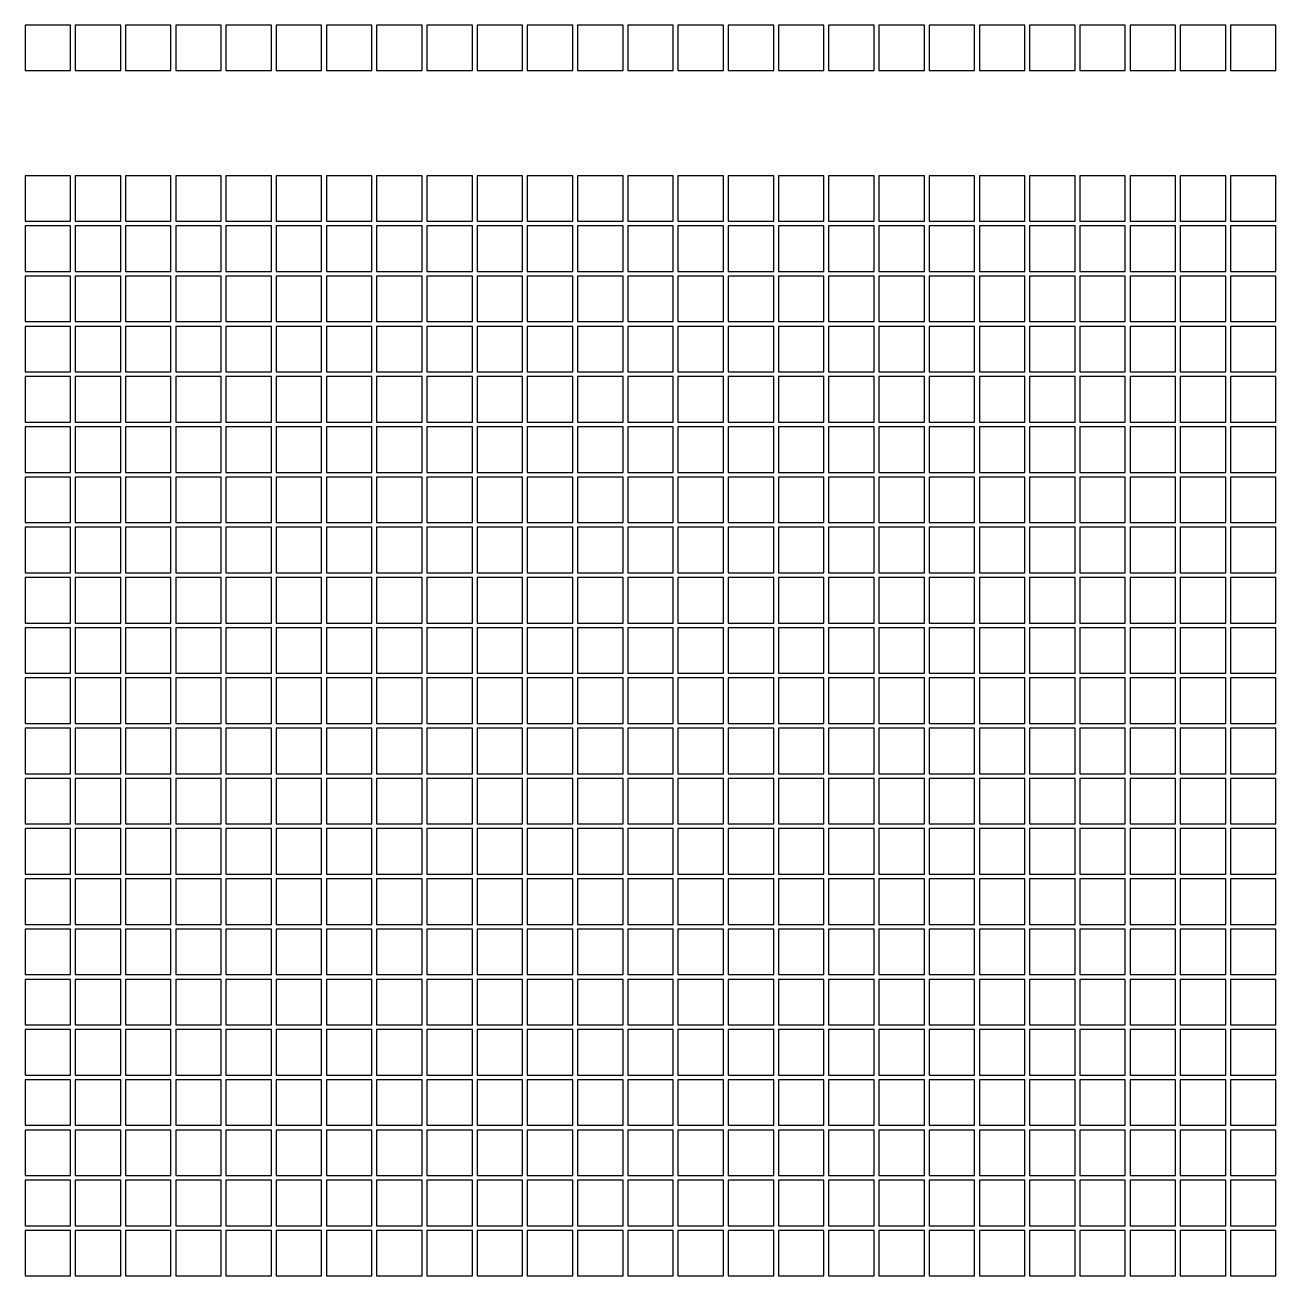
# Model space of a CAD drawing. Extents: x -1 to 152, y 0 to 80.
# Drawn here: x 95.81 to 100.044, y 54.42 to 58.654 of the extents above; entities that cross this region are included whole.
import ezdxf

# ---------------------------------------------------------------- set-up
doc = ezdxf.new("R2010")
doc.units = 0
doc.header["$MEASUREMENT"] = 0
doc.layers.add('Pixel', color=4, linetype='Continuous')

msp = doc.modelspace()

# ---------------------------------------------------------------- linework, layer by layer
at = {"layer": 'Pixel', "color": 2}
for points in [[(95.81, 58.5), (95.964, 58.5), (95.964, 58.654), (95.81, 58.654)], [(95.98, 58.5), (96.134, 58.5), (96.134, 58.654), (95.98, 58.654)], [(96.15, 58.5), (96.304, 58.5), (96.304, 58.654), (96.15, 58.654)], [(96.32, 58.5), (96.474, 58.5), (96.474, 58.654), (96.32, 58.654)], [(96.49, 58.5), (96.644, 58.5), (96.644, 58.654), (96.49, 58.654)], [(96.66, 58.5), (96.814, 58.5), (96.814, 58.654), (96.66, 58.654)], [(96.83, 58.5), (96.984, 58.5), (96.984, 58.654), (96.83, 58.654)], [(97, 58.5), (97.154, 58.5), (97.154, 58.654), (97, 58.654)], [(97.17, 58.5), (97.324, 58.5), (97.324, 58.654), (97.17, 58.654)], [(97.34, 58.5), (97.494, 58.5), (97.494, 58.654), (97.34, 58.654)], [(97.51, 58.5), (97.664, 58.5), (97.664, 58.654), (97.51, 58.654)], [(97.68, 58.5), (97.834, 58.5), (97.834, 58.654), (97.68, 58.654)], [(97.85, 58.5), (98.004, 58.5), (98.004, 58.654), (97.85, 58.654)], [(98.02, 58.5), (98.174, 58.5), (98.174, 58.654), (98.02, 58.654)], [(98.19, 58.5), (98.344, 58.5), (98.344, 58.654), (98.19, 58.654)], [(98.36, 58.5), (98.514, 58.5), (98.514, 58.654), (98.36, 58.654)], [(98.53, 58.5), (98.684, 58.5), (98.684, 58.654), (98.53, 58.654)], [(98.7, 58.5), (98.854, 58.5), (98.854, 58.654), (98.7, 58.654)], [(98.87, 58.5), (99.024, 58.5), (99.024, 58.654), (98.87, 58.654)], [(99.04, 58.5), (99.194, 58.5), (99.194, 58.654), (99.04, 58.654)], [(99.21, 58.5), (99.364, 58.5), (99.364, 58.654), (99.21, 58.654)], [(99.38, 58.5), (99.534, 58.5), (99.534, 58.654), (99.38, 58.654)], [(99.55, 58.5), (99.704, 58.5), (99.704, 58.654), (99.55, 58.654)], [(99.72, 58.5), (99.874, 58.5), (99.874, 58.654), (99.72, 58.654)], [(99.89, 58.5), (100.044, 58.5), (100.044, 58.654), (99.89, 58.654)]]:
    msp.add_lwpolyline(points, close=True, dxfattribs=at)
at = {"layer": 'Pixel'}
for points in [[(95.81, 57.99), (95.964, 57.99), (95.964, 58.144), (95.81, 58.144)], [(95.98, 57.99), (96.134, 57.99), (96.134, 58.144), (95.98, 58.144)], [(96.15, 57.99), (96.304, 57.99), (96.304, 58.144), (96.15, 58.144)], [(96.32, 57.99), (96.474, 57.99), (96.474, 58.144), (96.32, 58.144)], [(96.49, 57.99), (96.644, 57.99), (96.644, 58.144), (96.49, 58.144)], [(96.66, 57.99), (96.814, 57.99), (96.814, 58.144), (96.66, 58.144)], [(96.83, 57.99), (96.984, 57.99), (96.984, 58.144), (96.83, 58.144)], [(97, 57.99), (97.154, 57.99), (97.154, 58.144), (97, 58.144)], [(97.17, 57.99), (97.324, 57.99), (97.324, 58.144), (97.17, 58.144)], [(97.34, 57.99), (97.494, 57.99), (97.494, 58.144), (97.34, 58.144)], [(97.51, 57.99), (97.664, 57.99), (97.664, 58.144), (97.51, 58.144)], [(97.68, 57.99), (97.834, 57.99), (97.834, 58.144), (97.68, 58.144)], [(97.85, 57.99), (98.004, 57.99), (98.004, 58.144), (97.85, 58.144)], [(98.02, 57.99), (98.174, 57.99), (98.174, 58.144), (98.02, 58.144)], [(98.19, 57.99), (98.344, 57.99), (98.344, 58.144), (98.19, 58.144)], [(98.36, 57.99), (98.514, 57.99), (98.514, 58.144), (98.36, 58.144)], [(98.53, 57.99), (98.684, 57.99), (98.684, 58.144), (98.53, 58.144)], [(98.7, 57.99), (98.854, 57.99), (98.854, 58.144), (98.7, 58.144)], [(98.87, 57.99), (99.024, 57.99), (99.024, 58.144), (98.87, 58.144)], [(99.04, 57.99), (99.194, 57.99), (99.194, 58.144), (99.04, 58.144)], [(99.21, 57.99), (99.364, 57.99), (99.364, 58.144), (99.21, 58.144)], [(99.38, 57.99), (99.534, 57.99), (99.534, 58.144), (99.38, 58.144)], [(99.55, 57.99), (99.704, 57.99), (99.704, 58.144), (99.55, 58.144)], [(99.72, 57.99), (99.874, 57.99), (99.874, 58.144), (99.72, 58.144)], [(99.89, 57.99), (100.044, 57.99), (100.044, 58.144), (99.89, 58.144)], [(95.81, 57.82), (95.964, 57.82), (95.964, 57.974), (95.81, 57.974)], [(95.98, 57.82), (96.134, 57.82), (96.134, 57.974), (95.98, 57.974)], [(96.15, 57.82), (96.304, 57.82), (96.304, 57.974), (96.15, 57.974)], [(96.32, 57.82), (96.474, 57.82), (96.474, 57.974), (96.32, 57.974)], [(96.49, 57.82), (96.644, 57.82), (96.644, 57.974), (96.49, 57.974)], [(96.66, 57.82), (96.814, 57.82), (96.814, 57.974), (96.66, 57.974)], [(96.83, 57.82), (96.984, 57.82), (96.984, 57.974), (96.83, 57.974)], [(97, 57.82), (97.154, 57.82), (97.154, 57.974), (97, 57.974)], [(97.17, 57.82), (97.324, 57.82), (97.324, 57.974), (97.17, 57.974)], [(97.34, 57.82), (97.494, 57.82), (97.494, 57.974), (97.34, 57.974)], [(97.51, 57.82), (97.664, 57.82), (97.664, 57.974), (97.51, 57.974)], [(97.68, 57.82), (97.834, 57.82), (97.834, 57.974), (97.68, 57.974)], [(97.85, 57.82), (98.004, 57.82), (98.004, 57.974), (97.85, 57.974)], [(98.02, 57.82), (98.174, 57.82), (98.174, 57.974), (98.02, 57.974)], [(98.19, 57.82), (98.344, 57.82), (98.344, 57.974), (98.19, 57.974)], [(98.36, 57.82), (98.514, 57.82), (98.514, 57.974), (98.36, 57.974)], [(98.53, 57.82), (98.684, 57.82), (98.684, 57.974), (98.53, 57.974)], [(98.7, 57.82), (98.854, 57.82), (98.854, 57.974), (98.7, 57.974)], [(98.87, 57.82), (99.024, 57.82), (99.024, 57.974), (98.87, 57.974)], [(99.04, 57.82), (99.194, 57.82), (99.194, 57.974), (99.04, 57.974)], [(99.21, 57.82), (99.364, 57.82), (99.364, 57.974), (99.21, 57.974)], [(99.38, 57.82), (99.534, 57.82), (99.534, 57.974), (99.38, 57.974)], [(99.55, 57.82), (99.704, 57.82), (99.704, 57.974), (99.55, 57.974)], [(99.72, 57.82), (99.874, 57.82), (99.874, 57.974), (99.72, 57.974)], [(99.89, 57.82), (100.044, 57.82), (100.044, 57.974), (99.89, 57.974)], [(95.81, 57.65), (95.964, 57.65), (95.964, 57.804), (95.81, 57.804)], [(95.98, 57.65), (96.134, 57.65), (96.134, 57.804), (95.98, 57.804)], [(96.15, 57.65), (96.304, 57.65), (96.304, 57.804), (96.15, 57.804)], [(96.32, 57.65), (96.474, 57.65), (96.474, 57.804), (96.32, 57.804)], [(96.49, 57.65), (96.644, 57.65), (96.644, 57.804), (96.49, 57.804)], [(96.66, 57.65), (96.814, 57.65), (96.814, 57.804), (96.66, 57.804)], [(96.83, 57.65), (96.984, 57.65), (96.984, 57.804), (96.83, 57.804)], [(97, 57.65), (97.154, 57.65), (97.154, 57.804), (97, 57.804)], [(97.17, 57.65), (97.324, 57.65), (97.324, 57.804), (97.17, 57.804)], [(97.34, 57.65), (97.494, 57.65), (97.494, 57.804), (97.34, 57.804)], [(97.51, 57.65), (97.664, 57.65), (97.664, 57.804), (97.51, 57.804)], [(97.68, 57.65), (97.834, 57.65), (97.834, 57.804), (97.68, 57.804)], [(97.85, 57.65), (98.004, 57.65), (98.004, 57.804), (97.85, 57.804)], [(98.02, 57.65), (98.174, 57.65), (98.174, 57.804), (98.02, 57.804)], [(98.19, 57.65), (98.344, 57.65), (98.344, 57.804), (98.19, 57.804)], [(98.36, 57.65), (98.514, 57.65), (98.514, 57.804), (98.36, 57.804)], [(98.53, 57.65), (98.684, 57.65), (98.684, 57.804), (98.53, 57.804)], [(98.7, 57.65), (98.854, 57.65), (98.854, 57.804), (98.7, 57.804)], [(98.87, 57.65), (99.024, 57.65), (99.024, 57.804), (98.87, 57.804)], [(99.04, 57.65), (99.194, 57.65), (99.194, 57.804), (99.04, 57.804)], [(99.21, 57.65), (99.364, 57.65), (99.364, 57.804), (99.21, 57.804)], [(99.38, 57.65), (99.534, 57.65), (99.534, 57.804), (99.38, 57.804)], [(99.55, 57.65), (99.704, 57.65), (99.704, 57.804), (99.55, 57.804)], [(99.72, 57.65), (99.874, 57.65), (99.874, 57.804), (99.72, 57.804)], [(99.89, 57.65), (100.044, 57.65), (100.044, 57.804), (99.89, 57.804)], [(95.81, 57.48), (95.964, 57.48), (95.964, 57.634), (95.81, 57.634)], [(95.98, 57.48), (96.134, 57.48), (96.134, 57.634), (95.98, 57.634)], [(96.15, 57.48), (96.304, 57.48), (96.304, 57.634), (96.15, 57.634)], [(96.32, 57.48), (96.474, 57.48), (96.474, 57.634), (96.32, 57.634)], [(96.49, 57.48), (96.644, 57.48), (96.644, 57.634), (96.49, 57.634)], [(96.66, 57.48), (96.814, 57.48), (96.814, 57.634), (96.66, 57.634)], [(96.83, 57.48), (96.984, 57.48), (96.984, 57.634), (96.83, 57.634)], [(97, 57.48), (97.154, 57.48), (97.154, 57.634), (97, 57.634)], [(97.17, 57.48), (97.324, 57.48), (97.324, 57.634), (97.17, 57.634)], [(97.34, 57.48), (97.494, 57.48), (97.494, 57.634), (97.34, 57.634)], [(97.51, 57.48), (97.664, 57.48), (97.664, 57.634), (97.51, 57.634)], [(97.68, 57.48), (97.834, 57.48), (97.834, 57.634), (97.68, 57.634)], [(97.85, 57.48), (98.004, 57.48), (98.004, 57.634), (97.85, 57.634)], [(98.02, 57.48), (98.174, 57.48), (98.174, 57.634), (98.02, 57.634)], [(98.19, 57.48), (98.344, 57.48), (98.344, 57.634), (98.19, 57.634)], [(98.36, 57.48), (98.514, 57.48), (98.514, 57.634), (98.36, 57.634)], [(98.53, 57.48), (98.684, 57.48), (98.684, 57.634), (98.53, 57.634)], [(98.7, 57.48), (98.854, 57.48), (98.854, 57.634), (98.7, 57.634)], [(98.87, 57.48), (99.024, 57.48), (99.024, 57.634), (98.87, 57.634)], [(99.04, 57.48), (99.194, 57.48), (99.194, 57.634), (99.04, 57.634)], [(99.21, 57.48), (99.364, 57.48), (99.364, 57.634), (99.21, 57.634)], [(99.38, 57.48), (99.534, 57.48), (99.534, 57.634), (99.38, 57.634)], [(99.55, 57.48), (99.704, 57.48), (99.704, 57.634), (99.55, 57.634)], [(99.72, 57.48), (99.874, 57.48), (99.874, 57.634), (99.72, 57.634)], [(99.89, 57.48), (100.044, 57.48), (100.044, 57.634), (99.89, 57.634)], [(95.81, 57.31), (95.964, 57.31), (95.964, 57.464), (95.81, 57.464)], [(95.98, 57.31), (96.134, 57.31), (96.134, 57.464), (95.98, 57.464)], [(96.15, 57.31), (96.304, 57.31), (96.304, 57.464), (96.15, 57.464)], [(96.32, 57.31), (96.474, 57.31), (96.474, 57.464), (96.32, 57.464)], [(96.49, 57.31), (96.644, 57.31), (96.644, 57.464), (96.49, 57.464)], [(96.66, 57.31), (96.814, 57.31), (96.814, 57.464), (96.66, 57.464)], [(96.83, 57.31), (96.984, 57.31), (96.984, 57.464), (96.83, 57.464)], [(97, 57.31), (97.154, 57.31), (97.154, 57.464), (97, 57.464)], [(97.17, 57.31), (97.324, 57.31), (97.324, 57.464), (97.17, 57.464)], [(97.34, 57.31), (97.494, 57.31), (97.494, 57.464), (97.34, 57.464)], [(97.51, 57.31), (97.664, 57.31), (97.664, 57.464), (97.51, 57.464)], [(97.68, 57.31), (97.834, 57.31), (97.834, 57.464), (97.68, 57.464)], [(97.85, 57.31), (98.004, 57.31), (98.004, 57.464), (97.85, 57.464)], [(98.02, 57.31), (98.174, 57.31), (98.174, 57.464), (98.02, 57.464)], [(98.19, 57.31), (98.344, 57.31), (98.344, 57.464), (98.19, 57.464)], [(98.36, 57.31), (98.514, 57.31), (98.514, 57.464), (98.36, 57.464)], [(98.53, 57.31), (98.684, 57.31), (98.684, 57.464), (98.53, 57.464)], [(98.7, 57.31), (98.854, 57.31), (98.854, 57.464), (98.7, 57.464)], [(98.87, 57.31), (99.024, 57.31), (99.024, 57.464), (98.87, 57.464)], [(99.04, 57.31), (99.194, 57.31), (99.194, 57.464), (99.04, 57.464)], [(99.21, 57.31), (99.364, 57.31), (99.364, 57.464), (99.21, 57.464)], [(99.38, 57.31), (99.534, 57.31), (99.534, 57.464), (99.38, 57.464)], [(99.55, 57.31), (99.704, 57.31), (99.704, 57.464), (99.55, 57.464)], [(99.72, 57.31), (99.874, 57.31), (99.874, 57.464), (99.72, 57.464)], [(99.89, 57.31), (100.044, 57.31), (100.044, 57.464), (99.89, 57.464)], [(95.81, 57.14), (95.964, 57.14), (95.964, 57.294), (95.81, 57.294)], [(95.98, 57.14), (96.134, 57.14), (96.134, 57.294), (95.98, 57.294)], [(96.15, 57.14), (96.304, 57.14), (96.304, 57.294), (96.15, 57.294)], [(96.32, 57.14), (96.474, 57.14), (96.474, 57.294), (96.32, 57.294)], [(96.49, 57.14), (96.644, 57.14), (96.644, 57.294), (96.49, 57.294)], [(96.66, 57.14), (96.814, 57.14), (96.814, 57.294), (96.66, 57.294)], [(96.83, 57.14), (96.984, 57.14), (96.984, 57.294), (96.83, 57.294)], [(97, 57.14), (97.154, 57.14), (97.154, 57.294), (97, 57.294)], [(97.17, 57.14), (97.324, 57.14), (97.324, 57.294), (97.17, 57.294)], [(97.34, 57.14), (97.494, 57.14), (97.494, 57.294), (97.34, 57.294)], [(97.51, 57.14), (97.664, 57.14), (97.664, 57.294), (97.51, 57.294)], [(97.68, 57.14), (97.834, 57.14), (97.834, 57.294), (97.68, 57.294)], [(97.85, 57.14), (98.004, 57.14), (98.004, 57.294), (97.85, 57.294)], [(98.02, 57.14), (98.174, 57.14), (98.174, 57.294), (98.02, 57.294)], [(98.19, 57.14), (98.344, 57.14), (98.344, 57.294), (98.19, 57.294)], [(98.36, 57.14), (98.514, 57.14), (98.514, 57.294), (98.36, 57.294)], [(98.53, 57.14), (98.684, 57.14), (98.684, 57.294), (98.53, 57.294)], [(98.7, 57.14), (98.854, 57.14), (98.854, 57.294), (98.7, 57.294)], [(98.87, 57.14), (99.024, 57.14), (99.024, 57.294), (98.87, 57.294)], [(99.04, 57.14), (99.194, 57.14), (99.194, 57.294), (99.04, 57.294)], [(99.21, 57.14), (99.364, 57.14), (99.364, 57.294), (99.21, 57.294)], [(99.38, 57.14), (99.534, 57.14), (99.534, 57.294), (99.38, 57.294)], [(99.55, 57.14), (99.704, 57.14), (99.704, 57.294), (99.55, 57.294)], [(99.72, 57.14), (99.874, 57.14), (99.874, 57.294), (99.72, 57.294)], [(99.89, 57.14), (100.044, 57.14), (100.044, 57.294), (99.89, 57.294)], [(95.81, 56.97), (95.964, 56.97), (95.964, 57.124), (95.81, 57.124)], [(95.98, 56.97), (96.134, 56.97), (96.134, 57.124), (95.98, 57.124)], [(96.15, 56.97), (96.304, 56.97), (96.304, 57.124), (96.15, 57.124)], [(96.32, 56.97), (96.474, 56.97), (96.474, 57.124), (96.32, 57.124)], [(96.49, 56.97), (96.644, 56.97), (96.644, 57.124), (96.49, 57.124)], [(96.66, 56.97), (96.814, 56.97), (96.814, 57.124), (96.66, 57.124)], [(96.83, 56.97), (96.984, 56.97), (96.984, 57.124), (96.83, 57.124)], [(97, 56.97), (97.154, 56.97), (97.154, 57.124), (97, 57.124)], [(97.17, 56.97), (97.324, 56.97), (97.324, 57.124), (97.17, 57.124)], [(97.34, 56.97), (97.494, 56.97), (97.494, 57.124), (97.34, 57.124)], [(97.51, 56.97), (97.664, 56.97), (97.664, 57.124), (97.51, 57.124)], [(97.68, 56.97), (97.834, 56.97), (97.834, 57.124), (97.68, 57.124)], [(97.85, 56.97), (98.004, 56.97), (98.004, 57.124), (97.85, 57.124)], [(98.02, 56.97), (98.174, 56.97), (98.174, 57.124), (98.02, 57.124)], [(98.19, 56.97), (98.344, 56.97), (98.344, 57.124), (98.19, 57.124)], [(98.36, 56.97), (98.514, 56.97), (98.514, 57.124), (98.36, 57.124)], [(98.53, 56.97), (98.684, 56.97), (98.684, 57.124), (98.53, 57.124)], [(98.7, 56.97), (98.854, 56.97), (98.854, 57.124), (98.7, 57.124)], [(98.87, 56.97), (99.024, 56.97), (99.024, 57.124), (98.87, 57.124)], [(99.04, 56.97), (99.194, 56.97), (99.194, 57.124), (99.04, 57.124)], [(99.21, 56.97), (99.364, 56.97), (99.364, 57.124), (99.21, 57.124)], [(99.38, 56.97), (99.534, 56.97), (99.534, 57.124), (99.38, 57.124)], [(99.55, 56.97), (99.704, 56.97), (99.704, 57.124), (99.55, 57.124)], [(99.72, 56.97), (99.874, 56.97), (99.874, 57.124), (99.72, 57.124)], [(99.89, 56.97), (100.044, 56.97), (100.044, 57.124), (99.89, 57.124)], [(95.81, 56.8), (95.964, 56.8), (95.964, 56.954), (95.81, 56.954)], [(95.98, 56.8), (96.134, 56.8), (96.134, 56.954), (95.98, 56.954)], [(96.15, 56.8), (96.304, 56.8), (96.304, 56.954), (96.15, 56.954)], [(96.32, 56.8), (96.474, 56.8), (96.474, 56.954), (96.32, 56.954)], [(96.49, 56.8), (96.644, 56.8), (96.644, 56.954), (96.49, 56.954)], [(96.66, 56.8), (96.814, 56.8), (96.814, 56.954), (96.66, 56.954)], [(96.83, 56.8), (96.984, 56.8), (96.984, 56.954), (96.83, 56.954)], [(97, 56.8), (97.154, 56.8), (97.154, 56.954), (97, 56.954)], [(97.17, 56.8), (97.324, 56.8), (97.324, 56.954), (97.17, 56.954)], [(97.34, 56.8), (97.494, 56.8), (97.494, 56.954), (97.34, 56.954)], [(97.51, 56.8), (97.664, 56.8), (97.664, 56.954), (97.51, 56.954)], [(97.68, 56.8), (97.834, 56.8), (97.834, 56.954), (97.68, 56.954)], [(97.85, 56.8), (98.004, 56.8), (98.004, 56.954), (97.85, 56.954)], [(98.02, 56.8), (98.174, 56.8), (98.174, 56.954), (98.02, 56.954)], [(98.19, 56.8), (98.344, 56.8), (98.344, 56.954), (98.19, 56.954)], [(98.36, 56.8), (98.514, 56.8), (98.514, 56.954), (98.36, 56.954)], [(98.53, 56.8), (98.684, 56.8), (98.684, 56.954), (98.53, 56.954)], [(98.7, 56.8), (98.854, 56.8), (98.854, 56.954), (98.7, 56.954)], [(98.87, 56.8), (99.024, 56.8), (99.024, 56.954), (98.87, 56.954)], [(99.04, 56.8), (99.194, 56.8), (99.194, 56.954), (99.04, 56.954)], [(99.21, 56.8), (99.364, 56.8), (99.364, 56.954), (99.21, 56.954)], [(99.38, 56.8), (99.534, 56.8), (99.534, 56.954), (99.38, 56.954)], [(99.55, 56.8), (99.704, 56.8), (99.704, 56.954), (99.55, 56.954)], [(99.72, 56.8), (99.874, 56.8), (99.874, 56.954), (99.72, 56.954)], [(99.89, 56.8), (100.044, 56.8), (100.044, 56.954), (99.89, 56.954)], [(95.81, 56.63), (95.964, 56.63), (95.964, 56.784), (95.81, 56.784)], [(95.98, 56.63), (96.134, 56.63), (96.134, 56.784), (95.98, 56.784)], [(96.15, 56.63), (96.304, 56.63), (96.304, 56.784), (96.15, 56.784)], [(96.32, 56.63), (96.474, 56.63), (96.474, 56.784), (96.32, 56.784)], [(96.49, 56.63), (96.644, 56.63), (96.644, 56.784), (96.49, 56.784)], [(96.66, 56.63), (96.814, 56.63), (96.814, 56.784), (96.66, 56.784)], [(96.83, 56.63), (96.984, 56.63), (96.984, 56.784), (96.83, 56.784)], [(97, 56.63), (97.154, 56.63), (97.154, 56.784), (97, 56.784)], [(97.17, 56.63), (97.324, 56.63), (97.324, 56.784), (97.17, 56.784)], [(97.34, 56.63), (97.494, 56.63), (97.494, 56.784), (97.34, 56.784)], [(97.51, 56.63), (97.664, 56.63), (97.664, 56.784), (97.51, 56.784)], [(97.68, 56.63), (97.834, 56.63), (97.834, 56.784), (97.68, 56.784)], [(97.85, 56.63), (98.004, 56.63), (98.004, 56.784), (97.85, 56.784)], [(98.02, 56.63), (98.174, 56.63), (98.174, 56.784), (98.02, 56.784)], [(98.19, 56.63), (98.344, 56.63), (98.344, 56.784), (98.19, 56.784)], [(98.36, 56.63), (98.514, 56.63), (98.514, 56.784), (98.36, 56.784)], [(98.53, 56.63), (98.684, 56.63), (98.684, 56.784), (98.53, 56.784)], [(98.7, 56.63), (98.854, 56.63), (98.854, 56.784), (98.7, 56.784)], [(98.87, 56.63), (99.024, 56.63), (99.024, 56.784), (98.87, 56.784)], [(99.04, 56.63), (99.194, 56.63), (99.194, 56.784), (99.04, 56.784)], [(99.21, 56.63), (99.364, 56.63), (99.364, 56.784), (99.21, 56.784)], [(99.38, 56.63), (99.534, 56.63), (99.534, 56.784), (99.38, 56.784)], [(99.55, 56.63), (99.704, 56.63), (99.704, 56.784), (99.55, 56.784)], [(99.72, 56.63), (99.874, 56.63), (99.874, 56.784), (99.72, 56.784)], [(99.89, 56.63), (100.044, 56.63), (100.044, 56.784), (99.89, 56.784)], [(95.81, 56.46), (95.964, 56.46), (95.964, 56.614), (95.81, 56.614)], [(95.98, 56.46), (96.134, 56.46), (96.134, 56.614), (95.98, 56.614)], [(96.15, 56.46), (96.304, 56.46), (96.304, 56.614), (96.15, 56.614)], [(96.32, 56.46), (96.474, 56.46), (96.474, 56.614), (96.32, 56.614)], [(96.49, 56.46), (96.644, 56.46), (96.644, 56.614), (96.49, 56.614)], [(96.66, 56.46), (96.814, 56.46), (96.814, 56.614), (96.66, 56.614)], [(96.83, 56.46), (96.984, 56.46), (96.984, 56.614), (96.83, 56.614)], [(97, 56.46), (97.154, 56.46), (97.154, 56.614), (97, 56.614)], [(97.17, 56.46), (97.324, 56.46), (97.324, 56.614), (97.17, 56.614)], [(97.34, 56.46), (97.494, 56.46), (97.494, 56.614), (97.34, 56.614)], [(97.51, 56.46), (97.664, 56.46), (97.664, 56.614), (97.51, 56.614)], [(97.68, 56.46), (97.834, 56.46), (97.834, 56.614), (97.68, 56.614)], [(97.85, 56.46), (98.004, 56.46), (98.004, 56.614), (97.85, 56.614)], [(98.02, 56.46), (98.174, 56.46), (98.174, 56.614), (98.02, 56.614)], [(98.19, 56.46), (98.344, 56.46), (98.344, 56.614), (98.19, 56.614)], [(98.36, 56.46), (98.514, 56.46), (98.514, 56.614), (98.36, 56.614)], [(98.53, 56.46), (98.684, 56.46), (98.684, 56.614), (98.53, 56.614)], [(98.7, 56.46), (98.854, 56.46), (98.854, 56.614), (98.7, 56.614)], [(98.87, 56.46), (99.024, 56.46), (99.024, 56.614), (98.87, 56.614)], [(99.04, 56.46), (99.194, 56.46), (99.194, 56.614), (99.04, 56.614)], [(99.21, 56.46), (99.364, 56.46), (99.364, 56.614), (99.21, 56.614)], [(99.38, 56.46), (99.534, 56.46), (99.534, 56.614), (99.38, 56.614)], [(99.55, 56.46), (99.704, 56.46), (99.704, 56.614), (99.55, 56.614)], [(99.72, 56.46), (99.874, 56.46), (99.874, 56.614), (99.72, 56.614)], [(99.89, 56.46), (100.044, 56.46), (100.044, 56.614), (99.89, 56.614)], [(95.81, 56.29), (95.964, 56.29), (95.964, 56.444), (95.81, 56.444)], [(95.98, 56.29), (96.134, 56.29), (96.134, 56.444), (95.98, 56.444)], [(96.15, 56.29), (96.304, 56.29), (96.304, 56.444), (96.15, 56.444)], [(96.32, 56.29), (96.474, 56.29), (96.474, 56.444), (96.32, 56.444)], [(96.49, 56.29), (96.644, 56.29), (96.644, 56.444), (96.49, 56.444)], [(96.66, 56.29), (96.814, 56.29), (96.814, 56.444), (96.66, 56.444)], [(96.83, 56.29), (96.984, 56.29), (96.984, 56.444), (96.83, 56.444)], [(97, 56.29), (97.154, 56.29), (97.154, 56.444), (97, 56.444)], [(97.17, 56.29), (97.324, 56.29), (97.324, 56.444), (97.17, 56.444)], [(97.34, 56.29), (97.494, 56.29), (97.494, 56.444), (97.34, 56.444)], [(97.51, 56.29), (97.664, 56.29), (97.664, 56.444), (97.51, 56.444)], [(97.68, 56.29), (97.834, 56.29), (97.834, 56.444), (97.68, 56.444)], [(97.85, 56.29), (98.004, 56.29), (98.004, 56.444), (97.85, 56.444)], [(98.02, 56.29), (98.174, 56.29), (98.174, 56.444), (98.02, 56.444)], [(98.19, 56.29), (98.344, 56.29), (98.344, 56.444), (98.19, 56.444)], [(98.36, 56.29), (98.514, 56.29), (98.514, 56.444), (98.36, 56.444)], [(98.53, 56.29), (98.684, 56.29), (98.684, 56.444), (98.53, 56.444)], [(98.7, 56.29), (98.854, 56.29), (98.854, 56.444), (98.7, 56.444)], [(98.87, 56.29), (99.024, 56.29), (99.024, 56.444), (98.87, 56.444)], [(99.04, 56.29), (99.194, 56.29), (99.194, 56.444), (99.04, 56.444)], [(99.21, 56.29), (99.364, 56.29), (99.364, 56.444), (99.21, 56.444)], [(99.38, 56.29), (99.534, 56.29), (99.534, 56.444), (99.38, 56.444)], [(99.55, 56.29), (99.704, 56.29), (99.704, 56.444), (99.55, 56.444)], [(99.72, 56.29), (99.874, 56.29), (99.874, 56.444), (99.72, 56.444)], [(99.89, 56.29), (100.044, 56.29), (100.044, 56.444), (99.89, 56.444)], [(95.81, 56.12), (95.964, 56.12), (95.964, 56.274), (95.81, 56.274)], [(95.98, 56.12), (96.134, 56.12), (96.134, 56.274), (95.98, 56.274)], [(96.15, 56.12), (96.304, 56.12), (96.304, 56.274), (96.15, 56.274)], [(96.32, 56.12), (96.474, 56.12), (96.474, 56.274), (96.32, 56.274)], [(96.49, 56.12), (96.644, 56.12), (96.644, 56.274), (96.49, 56.274)], [(96.66, 56.12), (96.814, 56.12), (96.814, 56.274), (96.66, 56.274)], [(96.83, 56.12), (96.984, 56.12), (96.984, 56.274), (96.83, 56.274)], [(97, 56.12), (97.154, 56.12), (97.154, 56.274), (97, 56.274)], [(97.17, 56.12), (97.324, 56.12), (97.324, 56.274), (97.17, 56.274)], [(97.34, 56.12), (97.494, 56.12), (97.494, 56.274), (97.34, 56.274)], [(97.51, 56.12), (97.664, 56.12), (97.664, 56.274), (97.51, 56.274)], [(97.68, 56.12), (97.834, 56.12), (97.834, 56.274), (97.68, 56.274)], [(97.85, 56.12), (98.004, 56.12), (98.004, 56.274), (97.85, 56.274)], [(98.02, 56.12), (98.174, 56.12), (98.174, 56.274), (98.02, 56.274)], [(98.19, 56.12), (98.344, 56.12), (98.344, 56.274), (98.19, 56.274)], [(98.36, 56.12), (98.514, 56.12), (98.514, 56.274), (98.36, 56.274)], [(98.53, 56.12), (98.684, 56.12), (98.684, 56.274), (98.53, 56.274)], [(98.7, 56.12), (98.854, 56.12), (98.854, 56.274), (98.7, 56.274)], [(98.87, 56.12), (99.024, 56.12), (99.024, 56.274), (98.87, 56.274)], [(99.04, 56.12), (99.194, 56.12), (99.194, 56.274), (99.04, 56.274)], [(99.21, 56.12), (99.364, 56.12), (99.364, 56.274), (99.21, 56.274)], [(99.38, 56.12), (99.534, 56.12), (99.534, 56.274), (99.38, 56.274)], [(99.55, 56.12), (99.704, 56.12), (99.704, 56.274), (99.55, 56.274)], [(99.72, 56.12), (99.874, 56.12), (99.874, 56.274), (99.72, 56.274)], [(99.89, 56.12), (100.044, 56.12), (100.044, 56.274), (99.89, 56.274)], [(95.81, 55.95), (95.964, 55.95), (95.964, 56.104), (95.81, 56.104)], [(95.98, 55.95), (96.134, 55.95), (96.134, 56.104), (95.98, 56.104)], [(96.15, 55.95), (96.304, 55.95), (96.304, 56.104), (96.15, 56.104)], [(96.32, 55.95), (96.474, 55.95), (96.474, 56.104), (96.32, 56.104)], [(96.49, 55.95), (96.644, 55.95), (96.644, 56.104), (96.49, 56.104)], [(96.66, 55.95), (96.814, 55.95), (96.814, 56.104), (96.66, 56.104)], [(96.83, 55.95), (96.984, 55.95), (96.984, 56.104), (96.83, 56.104)], [(97, 55.95), (97.154, 55.95), (97.154, 56.104), (97, 56.104)], [(97.17, 55.95), (97.324, 55.95), (97.324, 56.104), (97.17, 56.104)], [(97.34, 55.95), (97.494, 55.95), (97.494, 56.104), (97.34, 56.104)], [(97.51, 55.95), (97.664, 55.95), (97.664, 56.104), (97.51, 56.104)], [(97.68, 55.95), (97.834, 55.95), (97.834, 56.104), (97.68, 56.104)], [(97.85, 55.95), (98.004, 55.95), (98.004, 56.104), (97.85, 56.104)], [(98.02, 55.95), (98.174, 55.95), (98.174, 56.104), (98.02, 56.104)], [(98.19, 55.95), (98.344, 55.95), (98.344, 56.104), (98.19, 56.104)], [(98.36, 55.95), (98.514, 55.95), (98.514, 56.104), (98.36, 56.104)], [(98.53, 55.95), (98.684, 55.95), (98.684, 56.104), (98.53, 56.104)], [(98.7, 55.95), (98.854, 55.95), (98.854, 56.104), (98.7, 56.104)], [(98.87, 55.95), (99.024, 55.95), (99.024, 56.104), (98.87, 56.104)], [(99.04, 55.95), (99.194, 55.95), (99.194, 56.104), (99.04, 56.104)], [(99.21, 55.95), (99.364, 55.95), (99.364, 56.104), (99.21, 56.104)], [(99.38, 55.95), (99.534, 55.95), (99.534, 56.104), (99.38, 56.104)], [(99.55, 55.95), (99.704, 55.95), (99.704, 56.104), (99.55, 56.104)], [(99.72, 55.95), (99.874, 55.95), (99.874, 56.104), (99.72, 56.104)], [(99.89, 55.95), (100.044, 55.95), (100.044, 56.104), (99.89, 56.104)], [(95.81, 55.78), (95.964, 55.78), (95.964, 55.934), (95.81, 55.934)], [(95.98, 55.78), (96.134, 55.78), (96.134, 55.934), (95.98, 55.934)], [(96.15, 55.78), (96.304, 55.78), (96.304, 55.934), (96.15, 55.934)], [(96.32, 55.78), (96.474, 55.78), (96.474, 55.934), (96.32, 55.934)], [(96.49, 55.78), (96.644, 55.78), (96.644, 55.934), (96.49, 55.934)], [(96.66, 55.78), (96.814, 55.78), (96.814, 55.934), (96.66, 55.934)], [(96.83, 55.78), (96.984, 55.78), (96.984, 55.934), (96.83, 55.934)], [(97, 55.78), (97.154, 55.78), (97.154, 55.934), (97, 55.934)], [(97.17, 55.78), (97.324, 55.78), (97.324, 55.934), (97.17, 55.934)], [(97.34, 55.78), (97.494, 55.78), (97.494, 55.934), (97.34, 55.934)], [(97.51, 55.78), (97.664, 55.78), (97.664, 55.934), (97.51, 55.934)], [(97.68, 55.78), (97.834, 55.78), (97.834, 55.934), (97.68, 55.934)], [(97.85, 55.78), (98.004, 55.78), (98.004, 55.934), (97.85, 55.934)], [(98.02, 55.78), (98.174, 55.78), (98.174, 55.934), (98.02, 55.934)], [(98.19, 55.78), (98.344, 55.78), (98.344, 55.934), (98.19, 55.934)], [(98.36, 55.78), (98.514, 55.78), (98.514, 55.934), (98.36, 55.934)], [(98.53, 55.78), (98.684, 55.78), (98.684, 55.934), (98.53, 55.934)], [(98.7, 55.78), (98.854, 55.78), (98.854, 55.934), (98.7, 55.934)], [(98.87, 55.78), (99.024, 55.78), (99.024, 55.934), (98.87, 55.934)], [(99.04, 55.78), (99.194, 55.78), (99.194, 55.934), (99.04, 55.934)], [(99.21, 55.78), (99.364, 55.78), (99.364, 55.934), (99.21, 55.934)], [(99.38, 55.78), (99.534, 55.78), (99.534, 55.934), (99.38, 55.934)], [(99.55, 55.78), (99.704, 55.78), (99.704, 55.934), (99.55, 55.934)], [(99.72, 55.78), (99.874, 55.78), (99.874, 55.934), (99.72, 55.934)], [(99.89, 55.78), (100.044, 55.78), (100.044, 55.934), (99.89, 55.934)], [(95.81, 55.61), (95.964, 55.61), (95.964, 55.764), (95.81, 55.764)], [(95.98, 55.61), (96.134, 55.61), (96.134, 55.764), (95.98, 55.764)], [(96.15, 55.61), (96.304, 55.61), (96.304, 55.764), (96.15, 55.764)], [(96.32, 55.61), (96.474, 55.61), (96.474, 55.764), (96.32, 55.764)], [(96.49, 55.61), (96.644, 55.61), (96.644, 55.764), (96.49, 55.764)], [(96.66, 55.61), (96.814, 55.61), (96.814, 55.764), (96.66, 55.764)], [(96.83, 55.61), (96.984, 55.61), (96.984, 55.764), (96.83, 55.764)], [(97, 55.61), (97.154, 55.61), (97.154, 55.764), (97, 55.764)], [(97.17, 55.61), (97.324, 55.61), (97.324, 55.764), (97.17, 55.764)], [(97.34, 55.61), (97.494, 55.61), (97.494, 55.764), (97.34, 55.764)], [(97.51, 55.61), (97.664, 55.61), (97.664, 55.764), (97.51, 55.764)], [(97.68, 55.61), (97.834, 55.61), (97.834, 55.764), (97.68, 55.764)], [(97.85, 55.61), (98.004, 55.61), (98.004, 55.764), (97.85, 55.764)], [(98.02, 55.61), (98.174, 55.61), (98.174, 55.764), (98.02, 55.764)], [(98.19, 55.61), (98.344, 55.61), (98.344, 55.764), (98.19, 55.764)], [(98.36, 55.61), (98.514, 55.61), (98.514, 55.764), (98.36, 55.764)], [(98.53, 55.61), (98.684, 55.61), (98.684, 55.764), (98.53, 55.764)], [(98.7, 55.61), (98.854, 55.61), (98.854, 55.764), (98.7, 55.764)], [(98.87, 55.61), (99.024, 55.61), (99.024, 55.764), (98.87, 55.764)], [(99.04, 55.61), (99.194, 55.61), (99.194, 55.764), (99.04, 55.764)], [(99.21, 55.61), (99.364, 55.61), (99.364, 55.764), (99.21, 55.764)], [(99.38, 55.61), (99.534, 55.61), (99.534, 55.764), (99.38, 55.764)], [(99.55, 55.61), (99.704, 55.61), (99.704, 55.764), (99.55, 55.764)], [(99.72, 55.61), (99.874, 55.61), (99.874, 55.764), (99.72, 55.764)], [(99.89, 55.61), (100.044, 55.61), (100.044, 55.764), (99.89, 55.764)], [(95.81, 55.44), (95.964, 55.44), (95.964, 55.594), (95.81, 55.594)], [(95.98, 55.44), (96.134, 55.44), (96.134, 55.594), (95.98, 55.594)], [(96.15, 55.44), (96.304, 55.44), (96.304, 55.594), (96.15, 55.594)], [(96.32, 55.44), (96.474, 55.44), (96.474, 55.594), (96.32, 55.594)], [(96.49, 55.44), (96.644, 55.44), (96.644, 55.594), (96.49, 55.594)], [(96.66, 55.44), (96.814, 55.44), (96.814, 55.594), (96.66, 55.594)], [(96.83, 55.44), (96.984, 55.44), (96.984, 55.594), (96.83, 55.594)], [(97, 55.44), (97.154, 55.44), (97.154, 55.594), (97, 55.594)], [(97.17, 55.44), (97.324, 55.44), (97.324, 55.594), (97.17, 55.594)], [(97.34, 55.44), (97.494, 55.44), (97.494, 55.594), (97.34, 55.594)], [(97.51, 55.44), (97.664, 55.44), (97.664, 55.594), (97.51, 55.594)], [(97.68, 55.44), (97.834, 55.44), (97.834, 55.594), (97.68, 55.594)], [(97.85, 55.44), (98.004, 55.44), (98.004, 55.594), (97.85, 55.594)], [(98.02, 55.44), (98.174, 55.44), (98.174, 55.594), (98.02, 55.594)], [(98.19, 55.44), (98.344, 55.44), (98.344, 55.594), (98.19, 55.594)], [(98.36, 55.44), (98.514, 55.44), (98.514, 55.594), (98.36, 55.594)], [(98.53, 55.44), (98.684, 55.44), (98.684, 55.594), (98.53, 55.594)], [(98.7, 55.44), (98.854, 55.44), (98.854, 55.594), (98.7, 55.594)], [(98.87, 55.44), (99.024, 55.44), (99.024, 55.594), (98.87, 55.594)], [(99.04, 55.44), (99.194, 55.44), (99.194, 55.594), (99.04, 55.594)], [(99.21, 55.44), (99.364, 55.44), (99.364, 55.594), (99.21, 55.594)], [(99.38, 55.44), (99.534, 55.44), (99.534, 55.594), (99.38, 55.594)], [(99.55, 55.44), (99.704, 55.44), (99.704, 55.594), (99.55, 55.594)], [(99.72, 55.44), (99.874, 55.44), (99.874, 55.594), (99.72, 55.594)], [(99.89, 55.44), (100.044, 55.44), (100.044, 55.594), (99.89, 55.594)], [(95.81, 55.27), (95.964, 55.27), (95.964, 55.424), (95.81, 55.424)], [(95.98, 55.27), (96.134, 55.27), (96.134, 55.424), (95.98, 55.424)], [(96.15, 55.27), (96.304, 55.27), (96.304, 55.424), (96.15, 55.424)], [(96.32, 55.27), (96.474, 55.27), (96.474, 55.424), (96.32, 55.424)], [(96.49, 55.27), (96.644, 55.27), (96.644, 55.424), (96.49, 55.424)], [(96.66, 55.27), (96.814, 55.27), (96.814, 55.424), (96.66, 55.424)], [(96.83, 55.27), (96.984, 55.27), (96.984, 55.424), (96.83, 55.424)], [(97, 55.27), (97.154, 55.27), (97.154, 55.424), (97, 55.424)], [(97.17, 55.27), (97.324, 55.27), (97.324, 55.424), (97.17, 55.424)], [(97.34, 55.27), (97.494, 55.27), (97.494, 55.424), (97.34, 55.424)], [(97.51, 55.27), (97.664, 55.27), (97.664, 55.424), (97.51, 55.424)], [(97.68, 55.27), (97.834, 55.27), (97.834, 55.424), (97.68, 55.424)], [(97.85, 55.27), (98.004, 55.27), (98.004, 55.424), (97.85, 55.424)], [(98.02, 55.27), (98.174, 55.27), (98.174, 55.424), (98.02, 55.424)], [(98.19, 55.27), (98.344, 55.27), (98.344, 55.424), (98.19, 55.424)], [(98.36, 55.27), (98.514, 55.27), (98.514, 55.424), (98.36, 55.424)], [(98.53, 55.27), (98.684, 55.27), (98.684, 55.424), (98.53, 55.424)], [(98.7, 55.27), (98.854, 55.27), (98.854, 55.424), (98.7, 55.424)], [(98.87, 55.27), (99.024, 55.27), (99.024, 55.424), (98.87, 55.424)], [(99.04, 55.27), (99.194, 55.27), (99.194, 55.424), (99.04, 55.424)], [(99.21, 55.27), (99.364, 55.27), (99.364, 55.424), (99.21, 55.424)], [(99.38, 55.27), (99.534, 55.27), (99.534, 55.424), (99.38, 55.424)], [(99.55, 55.27), (99.704, 55.27), (99.704, 55.424), (99.55, 55.424)], [(99.72, 55.27), (99.874, 55.27), (99.874, 55.424), (99.72, 55.424)], [(99.89, 55.27), (100.044, 55.27), (100.044, 55.424), (99.89, 55.424)], [(95.81, 55.1), (95.964, 55.1), (95.964, 55.254), (95.81, 55.254)], [(95.98, 55.1), (96.134, 55.1), (96.134, 55.254), (95.98, 55.254)], [(96.15, 55.1), (96.304, 55.1), (96.304, 55.254), (96.15, 55.254)], [(96.32, 55.1), (96.474, 55.1), (96.474, 55.254), (96.32, 55.254)], [(96.49, 55.1), (96.644, 55.1), (96.644, 55.254), (96.49, 55.254)], [(96.66, 55.1), (96.814, 55.1), (96.814, 55.254), (96.66, 55.254)], [(96.83, 55.1), (96.984, 55.1), (96.984, 55.254), (96.83, 55.254)], [(97, 55.1), (97.154, 55.1), (97.154, 55.254), (97, 55.254)], [(97.17, 55.1), (97.324, 55.1), (97.324, 55.254), (97.17, 55.254)], [(97.34, 55.1), (97.494, 55.1), (97.494, 55.254), (97.34, 55.254)], [(97.51, 55.1), (97.664, 55.1), (97.664, 55.254), (97.51, 55.254)], [(97.68, 55.1), (97.834, 55.1), (97.834, 55.254), (97.68, 55.254)], [(97.85, 55.1), (98.004, 55.1), (98.004, 55.254), (97.85, 55.254)], [(98.02, 55.1), (98.174, 55.1), (98.174, 55.254), (98.02, 55.254)], [(98.19, 55.1), (98.344, 55.1), (98.344, 55.254), (98.19, 55.254)], [(98.36, 55.1), (98.514, 55.1), (98.514, 55.254), (98.36, 55.254)], [(98.53, 55.1), (98.684, 55.1), (98.684, 55.254), (98.53, 55.254)], [(98.7, 55.1), (98.854, 55.1), (98.854, 55.254), (98.7, 55.254)], [(98.87, 55.1), (99.024, 55.1), (99.024, 55.254), (98.87, 55.254)], [(99.04, 55.1), (99.194, 55.1), (99.194, 55.254), (99.04, 55.254)], [(99.21, 55.1), (99.364, 55.1), (99.364, 55.254), (99.21, 55.254)], [(99.38, 55.1), (99.534, 55.1), (99.534, 55.254), (99.38, 55.254)], [(99.55, 55.1), (99.704, 55.1), (99.704, 55.254), (99.55, 55.254)], [(99.72, 55.1), (99.874, 55.1), (99.874, 55.254), (99.72, 55.254)], [(99.89, 55.1), (100.044, 55.1), (100.044, 55.254), (99.89, 55.254)], [(95.81, 54.93), (95.964, 54.93), (95.964, 55.084), (95.81, 55.084)], [(95.98, 54.93), (96.134, 54.93), (96.134, 55.084), (95.98, 55.084)], [(96.15, 54.93), (96.304, 54.93), (96.304, 55.084), (96.15, 55.084)], [(96.32, 54.93), (96.474, 54.93), (96.474, 55.084), (96.32, 55.084)], [(96.49, 54.93), (96.644, 54.93), (96.644, 55.084), (96.49, 55.084)], [(96.66, 54.93), (96.814, 54.93), (96.814, 55.084), (96.66, 55.084)], [(96.83, 54.93), (96.984, 54.93), (96.984, 55.084), (96.83, 55.084)], [(97, 54.93), (97.154, 54.93), (97.154, 55.084), (97, 55.084)], [(97.17, 54.93), (97.324, 54.93), (97.324, 55.084), (97.17, 55.084)], [(97.34, 54.93), (97.494, 54.93), (97.494, 55.084), (97.34, 55.084)], [(97.51, 54.93), (97.664, 54.93), (97.664, 55.084), (97.51, 55.084)], [(97.68, 54.93), (97.834, 54.93), (97.834, 55.084), (97.68, 55.084)], [(97.85, 54.93), (98.004, 54.93), (98.004, 55.084), (97.85, 55.084)], [(98.02, 54.93), (98.174, 54.93), (98.174, 55.084), (98.02, 55.084)], [(98.19, 54.93), (98.344, 54.93), (98.344, 55.084), (98.19, 55.084)], [(98.36, 54.93), (98.514, 54.93), (98.514, 55.084), (98.36, 55.084)], [(98.53, 54.93), (98.684, 54.93), (98.684, 55.084), (98.53, 55.084)], [(98.7, 54.93), (98.854, 54.93), (98.854, 55.084), (98.7, 55.084)], [(98.87, 54.93), (99.024, 54.93), (99.024, 55.084), (98.87, 55.084)], [(99.04, 54.93), (99.194, 54.93), (99.194, 55.084), (99.04, 55.084)], [(99.21, 54.93), (99.364, 54.93), (99.364, 55.084), (99.21, 55.084)], [(99.38, 54.93), (99.534, 54.93), (99.534, 55.084), (99.38, 55.084)], [(99.55, 54.93), (99.704, 54.93), (99.704, 55.084), (99.55, 55.084)], [(99.72, 54.93), (99.874, 54.93), (99.874, 55.084), (99.72, 55.084)], [(99.89, 54.93), (100.044, 54.93), (100.044, 55.084), (99.89, 55.084)], [(95.81, 54.76), (95.964, 54.76), (95.964, 54.914), (95.81, 54.914)], [(95.98, 54.76), (96.134, 54.76), (96.134, 54.914), (95.98, 54.914)], [(96.15, 54.76), (96.304, 54.76), (96.304, 54.914), (96.15, 54.914)], [(96.32, 54.76), (96.474, 54.76), (96.474, 54.914), (96.32, 54.914)], [(96.49, 54.76), (96.644, 54.76), (96.644, 54.914), (96.49, 54.914)], [(96.66, 54.76), (96.814, 54.76), (96.814, 54.914), (96.66, 54.914)], [(96.83, 54.76), (96.984, 54.76), (96.984, 54.914), (96.83, 54.914)], [(97, 54.76), (97.154, 54.76), (97.154, 54.914), (97, 54.914)], [(97.17, 54.76), (97.324, 54.76), (97.324, 54.914), (97.17, 54.914)], [(97.34, 54.76), (97.494, 54.76), (97.494, 54.914), (97.34, 54.914)], [(97.51, 54.76), (97.664, 54.76), (97.664, 54.914), (97.51, 54.914)], [(97.68, 54.76), (97.834, 54.76), (97.834, 54.914), (97.68, 54.914)], [(97.85, 54.76), (98.004, 54.76), (98.004, 54.914), (97.85, 54.914)], [(98.02, 54.76), (98.174, 54.76), (98.174, 54.914), (98.02, 54.914)], [(98.19, 54.76), (98.344, 54.76), (98.344, 54.914), (98.19, 54.914)], [(98.36, 54.76), (98.514, 54.76), (98.514, 54.914), (98.36, 54.914)], [(98.53, 54.76), (98.684, 54.76), (98.684, 54.914), (98.53, 54.914)], [(98.7, 54.76), (98.854, 54.76), (98.854, 54.914), (98.7, 54.914)], [(98.87, 54.76), (99.024, 54.76), (99.024, 54.914), (98.87, 54.914)], [(99.04, 54.76), (99.194, 54.76), (99.194, 54.914), (99.04, 54.914)], [(99.21, 54.76), (99.364, 54.76), (99.364, 54.914), (99.21, 54.914)], [(99.38, 54.76), (99.534, 54.76), (99.534, 54.914), (99.38, 54.914)], [(99.55, 54.76), (99.704, 54.76), (99.704, 54.914), (99.55, 54.914)], [(99.72, 54.76), (99.874, 54.76), (99.874, 54.914), (99.72, 54.914)], [(99.89, 54.76), (100.044, 54.76), (100.044, 54.914), (99.89, 54.914)], [(95.81, 54.59), (95.964, 54.59), (95.964, 54.744), (95.81, 54.744)], [(95.98, 54.59), (96.134, 54.59), (96.134, 54.744), (95.98, 54.744)], [(96.15, 54.59), (96.304, 54.59), (96.304, 54.744), (96.15, 54.744)], [(96.32, 54.59), (96.474, 54.59), (96.474, 54.744), (96.32, 54.744)], [(96.49, 54.59), (96.644, 54.59), (96.644, 54.744), (96.49, 54.744)], [(96.66, 54.59), (96.814, 54.59), (96.814, 54.744), (96.66, 54.744)], [(96.83, 54.59), (96.984, 54.59), (96.984, 54.744), (96.83, 54.744)], [(97, 54.59), (97.154, 54.59), (97.154, 54.744), (97, 54.744)], [(97.17, 54.59), (97.324, 54.59), (97.324, 54.744), (97.17, 54.744)], [(97.34, 54.59), (97.494, 54.59), (97.494, 54.744), (97.34, 54.744)], [(97.51, 54.59), (97.664, 54.59), (97.664, 54.744), (97.51, 54.744)], [(97.68, 54.59), (97.834, 54.59), (97.834, 54.744), (97.68, 54.744)], [(97.85, 54.59), (98.004, 54.59), (98.004, 54.744), (97.85, 54.744)], [(98.02, 54.59), (98.174, 54.59), (98.174, 54.744), (98.02, 54.744)], [(98.19, 54.59), (98.344, 54.59), (98.344, 54.744), (98.19, 54.744)], [(98.36, 54.59), (98.514, 54.59), (98.514, 54.744), (98.36, 54.744)], [(98.53, 54.59), (98.684, 54.59), (98.684, 54.744), (98.53, 54.744)], [(98.7, 54.59), (98.854, 54.59), (98.854, 54.744), (98.7, 54.744)], [(98.87, 54.59), (99.024, 54.59), (99.024, 54.744), (98.87, 54.744)], [(99.04, 54.59), (99.194, 54.59), (99.194, 54.744), (99.04, 54.744)], [(99.21, 54.59), (99.364, 54.59), (99.364, 54.744), (99.21, 54.744)], [(99.38, 54.59), (99.534, 54.59), (99.534, 54.744), (99.38, 54.744)], [(99.55, 54.59), (99.704, 54.59), (99.704, 54.744), (99.55, 54.744)], [(99.72, 54.59), (99.874, 54.59), (99.874, 54.744), (99.72, 54.744)], [(99.89, 54.59), (100.044, 54.59), (100.044, 54.744), (99.89, 54.744)], [(95.81, 54.42), (95.964, 54.42), (95.964, 54.574), (95.81, 54.574)], [(95.98, 54.42), (96.134, 54.42), (96.134, 54.574), (95.98, 54.574)], [(96.15, 54.42), (96.304, 54.42), (96.304, 54.574), (96.15, 54.574)], [(96.32, 54.42), (96.474, 54.42), (96.474, 54.574), (96.32, 54.574)], [(96.49, 54.42), (96.644, 54.42), (96.644, 54.574), (96.49, 54.574)], [(96.66, 54.42), (96.814, 54.42), (96.814, 54.574), (96.66, 54.574)], [(96.83, 54.42), (96.984, 54.42), (96.984, 54.574), (96.83, 54.574)], [(97, 54.42), (97.154, 54.42), (97.154, 54.574), (97, 54.574)], [(97.17, 54.42), (97.324, 54.42), (97.324, 54.574), (97.17, 54.574)], [(97.34, 54.42), (97.494, 54.42), (97.494, 54.574), (97.34, 54.574)], [(97.51, 54.42), (97.664, 54.42), (97.664, 54.574), (97.51, 54.574)], [(97.68, 54.42), (97.834, 54.42), (97.834, 54.574), (97.68, 54.574)], [(97.85, 54.42), (98.004, 54.42), (98.004, 54.574), (97.85, 54.574)], [(98.02, 54.42), (98.174, 54.42), (98.174, 54.574), (98.02, 54.574)], [(98.19, 54.42), (98.344, 54.42), (98.344, 54.574), (98.19, 54.574)], [(98.36, 54.42), (98.514, 54.42), (98.514, 54.574), (98.36, 54.574)], [(98.53, 54.42), (98.684, 54.42), (98.684, 54.574), (98.53, 54.574)], [(98.7, 54.42), (98.854, 54.42), (98.854, 54.574), (98.7, 54.574)], [(98.87, 54.42), (99.024, 54.42), (99.024, 54.574), (98.87, 54.574)], [(99.04, 54.42), (99.194, 54.42), (99.194, 54.574), (99.04, 54.574)], [(99.21, 54.42), (99.364, 54.42), (99.364, 54.574), (99.21, 54.574)], [(99.38, 54.42), (99.534, 54.42), (99.534, 54.574), (99.38, 54.574)], [(99.55, 54.42), (99.704, 54.42), (99.704, 54.574), (99.55, 54.574)], [(99.72, 54.42), (99.874, 54.42), (99.874, 54.574), (99.72, 54.574)], [(99.89, 54.42), (100.044, 54.42), (100.044, 54.574), (99.89, 54.574)]]:
    msp.add_lwpolyline(points, close=True, dxfattribs=at)

doc.saveas('drawing.dxf')
